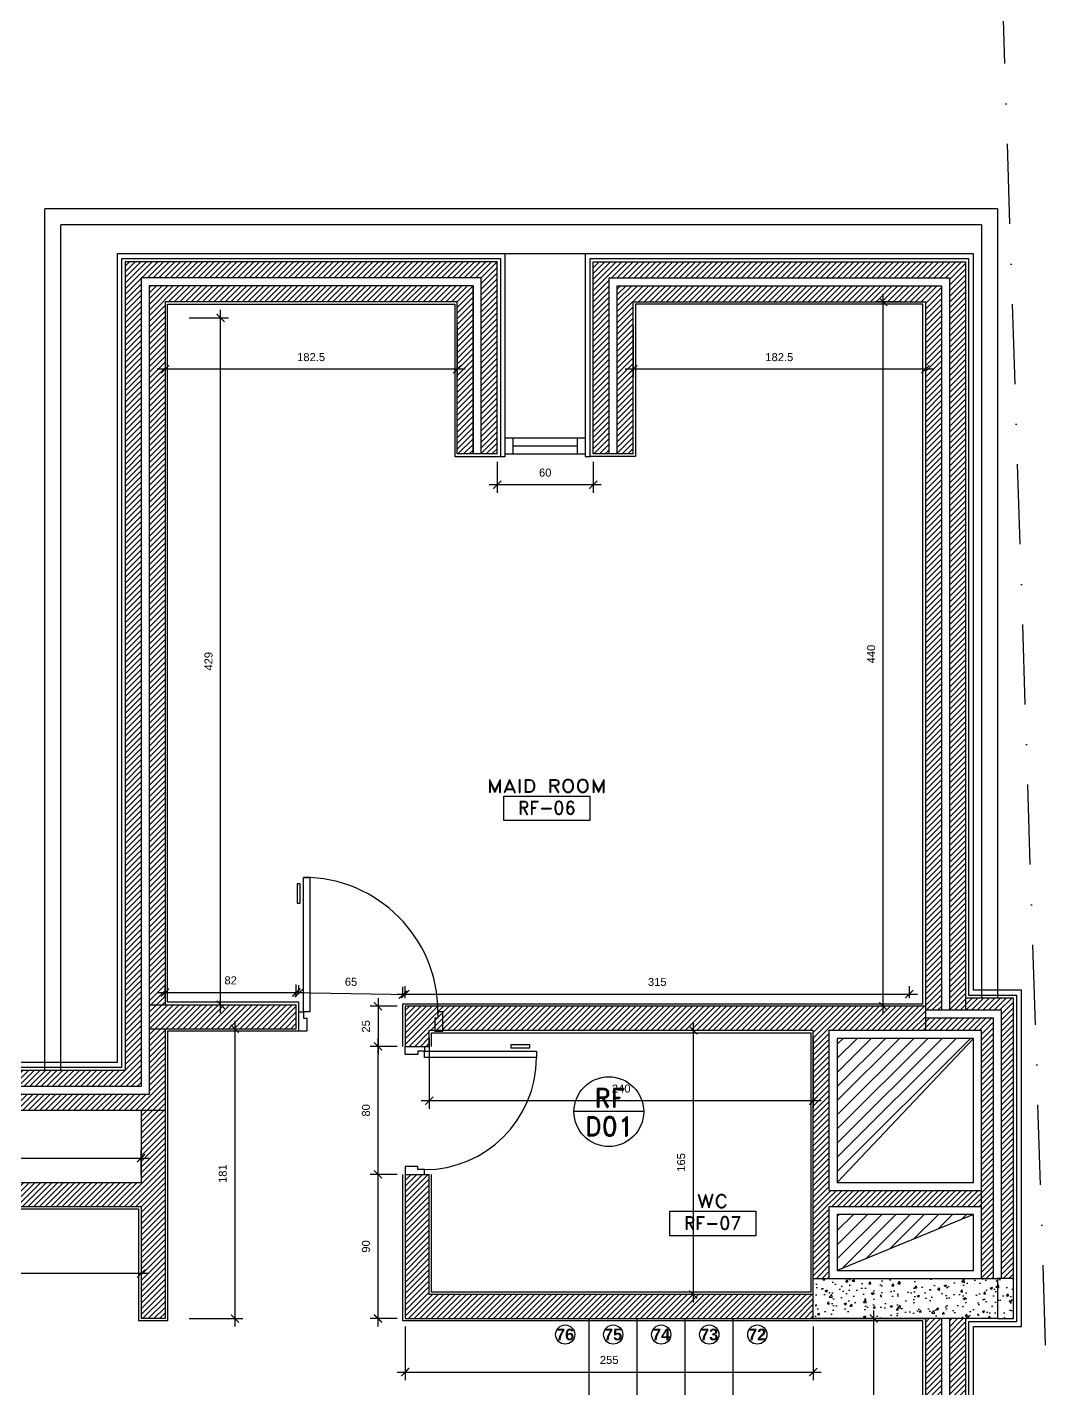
# Model space of a CAD drawing. Header units: centimetres. Extents: x 96271 to 179142, y 9855 to 112216.
# Drawn here: x 139900 to 140533, y 51826 to 52677 of the extents above; entities that cross this region are included whole.
import ezdxf
from ezdxf.enums import TextEntityAlignment as Align

# ---------------------------------------------------------------- set-up
doc = ezdxf.new("R2010")
doc.units = ezdxf.units.CM
doc.header["$LTSCALE"] = 100
doc.header["$MEASUREMENT"] = 0
doc.header["$PDSIZE"] = 0.2
doc.linetypes.add('DASHDOT', pattern=[1, 0.5, -0.25, 0, -0.25])
doc.layers.get('0').update_dxf_attribs({"linetype": 'CONTINUOUS'})
doc.layers.get('DEFPOINTS').update_dxf_attribs({"linetype": 'CONTINUOUS'})
for name, color, linetype in [('0-door', 7, 'CONTINUOUS'), ('1-door', 7, 'CONTINUOUS'), ('A-ANOTATION', 7, 'CONTINUOUS'), ('A-CLADDING', 53, 'CONTINUOUS'), ('A-Dim', 2, 'CONTINUOUS'), ('A-Dim CMU', 2, 'CONTINUOUS'), ('A-DOOR-ANOT', 111, 'CONTINUOUS'), ('A-Flor-Str', 3, 'CONTINUOUS'), ('A-Glass-Full', 140, 'CONTINUOUS'), ('A-Patt-CMU', 8, 'CONTINUOUS'), ('A-Patt-Strcr', 8, 'CONTINUOUS'), ('A-PLASTER', 51, 'CONTINUOUS'), ('A-Setback', 3, 'DASHDOT'), ('A-Shaft', 31, 'CONTINUOUS'), ('A-Wall-Full', 5, 'CONTINUOUS'), ('A-Wall-Prht', 2, 'CONTINUOUS'), ('A-Wall-Strctr', 6, 'CONTINUOUS'), ('HANDLES', 2, 'CONTINUOUS'), ('plan-stair steps nbr', 224, 'CONTINUOUS')]:
    doc.layers.add(name, color=color, linetype=linetype)
doc.styles.add('ARIAL', font='arialbd.ttf')
doc.styles.add('ROMAND', font='romand.shx', dxfattribs={"height": 10})
doc.styles.get("Standard").update_dxf_attribs({"font": 'arial.ttf'})
doc.dimstyles.new('1-50', dxfattribs={"dimtxt": 11.25, "dimasz": 5, "dimexe": 5, "dimexo": 5, "dimgap": 5, "dimtad": 1, "dimdec": 1, "dimrnd": 0.5, "dimzin": 12, "dimdsep": 46, "dimtxsty": 'Standard', "dimblk": 'ARCHTICK', "dimcen": 0.09, "dimdle": 5, "dimadec": 0, "dimazin": 3, "dimtfac": 1, "dimtdec": 1, "dimtix": 1, "dimtofl": 0, "dimtmove": 1, "dimatfit": 3, "dimfxl": 5, "dimtolj": 1, "dimtzin": 0, "dimarcsym": 0})

# ---------------------------------------------------------------- blocks, each defined once
blk = doc.blocks.new('Dl70-12')
at = {"color": 1}
for p, q in [((0.3, 8.1), (0.7, 8.1)), ((0.3, 1.1), (0.3, 8.1)), ((0.7, 8.1), (0.7, 1.1)), ((0, -0.1), (0, 1.1)), ((0, 1.1), (0.3, 1.1)), ((0.3, 1.1), (0.3, 0.7)), ((0.7, 1.1), (0.3, 1.1)), ((7.7, 1.1), (7.7, 0.7)), ((8, 1.1), (7.7, 1.1)), ((8, -0.1), (8, 1.1)), ((0.3, 0.7), (0.5, 0.7)), ((0.5, 0.7), (0.5, -0.1)), ((7.5, 0.7), (7.5, -0.1)), ((7.7, 0.7), (7.5, 0.7)), ((0.5, -0.1), (0, -0.1)), ((7.5, -0.1), (8, -0.1))]:
    blk.add_line(p, q, dxfattribs=at)
at = {"color": 7}
blk.add_arc((0.7, 1.1), 7, 0, 90, dxfattribs=at)
at = {"layer": 'HANDLES'}
blk.add_lwpolyline([(0.1, 7.7), (-0.1, 7.7), (-0.1, 6.5), (0.1, 6.5), (0.1, 7.7)], dxfattribs=at)
blk = doc.blocks.new('_ArchTick')
at = {"color": 0, "linetype": 'ByBlock', "const_width": 0.15}
blk.add_lwpolyline([(-0.5, -0.5), (0.5, 0.5)], dxfattribs=at)
blk = doc.blocks.new('*D910')
at = {"layer": 'A-Dim CMU', "color": 0, "lineweight": -2, "transparency": 16777216}
blk.add_line((140316.56, 52055.33), (140316.56, 51880.33), dxfattribs=at)
at = {"layer": 'DEFPOINTS', "color": 0, "transparency": 16777216}
for p in [(140316.56, 52050.33), (140316.56, 51885.33), (140316.56, 51885.33)]:
    blk.add_point(p, dxfattribs=at)
at = {"layer": 'A-Dim CMU', "color": 0, "lineweight": -2, "transparency": 16777216, "xscale": 5, "yscale": 5, "zscale": 5}
for p, rotation in [((140316.56, 52050.33), 90), ((140316.56, 51885.33), 270)]:
    blk.add_blockref('_ArchTick', p, dxfattribs=dict(at, rotation=rotation))
at = {"layer": 'A-Dim CMU', "color": 0, "transparency": 16777216, "insert": (140309.01, 51967.83), "char_height": 5, "attachment_point": 5, "rotation": 90}
blk.add_mtext('\\A1;165', dxfattribs=at)
blk = doc.blocks.new('*D911')
at = {"layer": 'A-Dim CMU', "color": 0, "lineweight": -2, "transparency": 16777216}
for p, q in [((140151.56, 52045.33), (140151.56, 52001.35)), ((140391.56, 52045.33), (140391.56, 52001.35)), ((140396.56, 52006.35), (140146.56, 52006.35))]:
    blk.add_line(p, q, dxfattribs=at)
at = {"layer": 'DEFPOINTS', "color": 0, "transparency": 16777216}
for p in [(140151.56, 52050.33), (140391.56, 52050.33), (140151.56, 52006.35)]:
    blk.add_point(p, dxfattribs=at)
at = {"layer": 'A-Dim CMU', "color": 0, "lineweight": -2, "transparency": 16777216, "xscale": 5, "yscale": 5, "zscale": 5, "rotation": 180}
blk.add_blockref('_ArchTick', (140151.56, 52006.35), dxfattribs=at)
at = {"layer": 'A-Dim CMU', "color": 0, "lineweight": -2, "transparency": 16777216, "xscale": 5, "yscale": 5, "zscale": 5}
blk.add_blockref('_ArchTick', (140391.56, 52006.35), dxfattribs=at)
at = {"layer": 'A-Dim CMU', "color": 0, "transparency": 16777216, "insert": (140271.56, 52013.9), "char_height": 5, "attachment_point": 5}
blk.add_mtext('\\A1;240', dxfattribs=at)
blk = doc.blocks.new('*D912')
at = {"layer": 'A-Dim CMU', "color": 0, "lineweight": -2, "transparency": 16777216}
for p, q in [((139986.56, 52490.33), (139986.56, 52458.2)), ((140169.06, 52490.33), (140169.06, 52458.2)), ((140174.06, 52463.2), (139981.56, 52463.2))]:
    blk.add_line(p, q, dxfattribs=at)
at = {"layer": 'DEFPOINTS', "color": 0, "transparency": 16777216}
for p in [(139986.56, 52495.33), (140169.06, 52495.33), (139986.56, 52463.2)]:
    blk.add_point(p, dxfattribs=at)
at = {"layer": 'A-Dim CMU', "color": 0, "lineweight": -2, "transparency": 16777216, "xscale": 5, "yscale": 5, "zscale": 5, "rotation": 180}
blk.add_blockref('_ArchTick', (139986.56, 52463.2), dxfattribs=at)
at = {"layer": 'A-Dim CMU', "color": 0, "lineweight": -2, "transparency": 16777216, "xscale": 5, "yscale": 5, "zscale": 5}
blk.add_blockref('_ArchTick', (140169.06, 52463.2), dxfattribs=at)
at = {"layer": 'A-Dim CMU', "color": 0, "transparency": 16777216, "insert": (140077.81, 52470.75), "char_height": 5, "attachment_point": 5}
blk.add_mtext('\\A1;182.5', dxfattribs=at)
blk = doc.blocks.new('*D913')
at = {"layer": 'A-Dim CMU', "color": 0, "lineweight": -2, "transparency": 16777216}
for p, q in [((140001.56, 52495.33), (140026.3, 52495.33)), ((140021.3, 52061.33), (140021.3, 52500.33)), ((140001.56, 52066.33), (140026.3, 52066.33))]:
    blk.add_line(p, q, dxfattribs=at)
at = {"layer": 'DEFPOINTS', "color": 0, "transparency": 16777216}
for p in [(139996.56, 52495.33), (140021.3, 52495.33), (139996.56, 52066.33)]:
    blk.add_point(p, dxfattribs=at)
at = {"layer": 'A-Dim CMU', "color": 0, "lineweight": -2, "transparency": 16777216, "xscale": 5, "yscale": 5, "zscale": 5}
for p, rotation in [((140021.3, 52495.33), 90), ((140021.3, 52066.33), 270)]:
    blk.add_blockref('_ArchTick', p, dxfattribs=dict(at, rotation=rotation))
at = {"layer": 'A-Dim CMU', "color": 0, "transparency": 16777216, "insert": (140013.75, 52280.83), "char_height": 5, "attachment_point": 5, "rotation": 90}
blk.add_mtext('\\A1;429', dxfattribs=at)
blk = doc.blocks.new('*D914')
at = {"layer": 'A-Dim CMU', "color": 0, "lineweight": -2, "transparency": 16777216}
for p, q in [((140279.06, 52490.33), (140279.06, 52458.2)), ((140461.56, 52490.33), (140461.56, 52458.2)), ((140466.56, 52463.2), (140274.06, 52463.2))]:
    blk.add_line(p, q, dxfattribs=at)
at = {"layer": 'DEFPOINTS', "color": 0, "transparency": 16777216}
for p in [(140279.06, 52495.33), (140461.56, 52495.33), (140279.06, 52463.2)]:
    blk.add_point(p, dxfattribs=at)
at = {"layer": 'A-Dim CMU', "color": 0, "lineweight": -2, "transparency": 16777216, "xscale": 5, "yscale": 5, "zscale": 5, "rotation": 180}
blk.add_blockref('_ArchTick', (140279.06, 52463.2), dxfattribs=at)
at = {"layer": 'A-Dim CMU', "color": 0, "lineweight": -2, "transparency": 16777216, "xscale": 5, "yscale": 5, "zscale": 5}
blk.add_blockref('_ArchTick', (140461.56, 52463.2), dxfattribs=at)
at = {"layer": 'A-Dim CMU', "color": 0, "transparency": 16777216, "insert": (140370.31, 52470.75), "char_height": 5, "attachment_point": 5}
blk.add_mtext('\\A1;182.5', dxfattribs=at)
blk = doc.blocks.new('DOOR NO')
blk.add_line((1261, 534), (661, 534))
blk.add_circle((961, 534), 300)
at = {"style": 'ROMAND'}
for tag, p in [('LEVEL', (969, 572)), ('DOOR', (966, 327))]:
    blk.add_attdef(tag, text='', height=162, dxfattribs=at).set_placement(p, align=Align.CENTER)
blk = doc.blocks.new('*D915')
at = {"layer": 'A-Dim CMU', "color": 0, "lineweight": -2, "transparency": 16777216}
for p, q in [((140136.56, 52070.33), (140136.56, 52077.97)), ((140451.56, 52070.33), (140451.56, 52077.97)), ((140131.56, 52072.97), (140456.56, 52072.97))]:
    blk.add_line(p, q, dxfattribs=at)
at = {"layer": 'DEFPOINTS', "color": 0, "transparency": 16777216}
for p in [(140451.56, 52072.97), (140136.56, 52065.33), (140451.56, 52065.33)]:
    blk.add_point(p, dxfattribs=at)
at = {"layer": 'A-Dim CMU', "color": 0, "lineweight": -2, "transparency": 16777216, "xscale": 5, "yscale": 5, "zscale": 5, "rotation": 180}
blk.add_blockref('_ArchTick', (140136.56, 52072.97), dxfattribs=at)
at = {"layer": 'A-Dim CMU', "color": 0, "lineweight": -2, "transparency": 16777216, "xscale": 5, "yscale": 5, "zscale": 5}
blk.add_blockref('_ArchTick', (140451.56, 52072.97), dxfattribs=at)
at = {"layer": 'A-Dim CMU', "color": 0, "transparency": 16777216, "insert": (140294.06, 52080.53), "char_height": 5, "attachment_point": 5}
blk.add_mtext('\\A1;315', dxfattribs=at)
blk = doc.blocks.new('*D916')
at = {"layer": 'A-Dim CMU', "color": 0, "lineweight": -2, "transparency": 16777216}
for p, q in [((140131.56, 51960.33), (140114.62, 51960.33)), ((140119.62, 51865.33), (140119.62, 51965.33)), ((140131.56, 51870.33), (140114.62, 51870.33))]:
    blk.add_line(p, q, dxfattribs=at)
at = {"layer": 'DEFPOINTS', "color": 0, "transparency": 16777216}
for p in [(140119.62, 51960.33), (140136.56, 51960.33), (140136.56, 51870.33)]:
    blk.add_point(p, dxfattribs=at)
at = {"layer": 'A-Dim CMU', "color": 0, "lineweight": -2, "transparency": 16777216, "xscale": 5, "yscale": 5, "zscale": 5}
for p, rotation in [((140119.62, 51960.33), 90), ((140119.62, 51870.33), 270)]:
    blk.add_blockref('_ArchTick', p, dxfattribs=dict(at, rotation=rotation))
at = {"layer": 'A-Dim CMU', "color": 0, "transparency": 16777216, "insert": (140112.07, 51915.33), "char_height": 5, "attachment_point": 5, "rotation": 90}
blk.add_mtext('\\A1;90', dxfattribs=at)
blk = doc.blocks.new('*D917')
at = {"layer": 'A-Dim CMU', "color": 0, "lineweight": -2, "transparency": 16777216}
for p, q in [((140136.56, 51865.33), (140136.56, 51831.9)), ((140391.56, 51865.33), (140391.56, 51831.9)), ((140131.56, 51836.9), (140396.56, 51836.9))]:
    blk.add_line(p, q, dxfattribs=at)
at = {"layer": 'DEFPOINTS', "color": 0, "transparency": 16777216}
for p in [(140136.56, 51870.33), (140391.56, 51870.33), (140391.56, 51836.9)]:
    blk.add_point(p, dxfattribs=at)
at = {"layer": 'A-Dim CMU', "color": 0, "lineweight": -2, "transparency": 16777216, "xscale": 5, "yscale": 5, "zscale": 5, "rotation": 180}
blk.add_blockref('_ArchTick', (140136.56, 51836.9), dxfattribs=at)
at = {"layer": 'A-Dim CMU', "color": 0, "lineweight": -2, "transparency": 16777216, "xscale": 5, "yscale": 5, "zscale": 5}
blk.add_blockref('_ArchTick', (140391.56, 51836.9), dxfattribs=at)
at = {"layer": 'A-Dim CMU', "color": 0, "transparency": 16777216, "insert": (140264.06, 51844.45), "char_height": 5, "attachment_point": 5}
blk.add_mtext('\\A1;255', dxfattribs=at)
blk = doc.blocks.new('*D919')
at = {"layer": 'A-Dim CMU', "color": 0, "lineweight": -2, "transparency": 16777216}
for p, q in [((140119.62, 51955.33), (140119.62, 52045.33)), ((140131.56, 52040.33), (140114.62, 52040.33)), ((140131.56, 51960.33), (140114.62, 51960.33))]:
    blk.add_line(p, q, dxfattribs=at)
at = {"layer": 'DEFPOINTS', "color": 0, "transparency": 16777216}
for p in [(140119.62, 52040.33), (140136.56, 52040.33), (140136.56, 51960.33)]:
    blk.add_point(p, dxfattribs=at)
at = {"layer": 'A-Dim CMU', "color": 0, "lineweight": -2, "transparency": 16777216, "xscale": 5, "yscale": 5, "zscale": 5}
for p, rotation in [((140119.62, 52040.33), 90), ((140119.62, 51960.33), 270)]:
    blk.add_blockref('_ArchTick', p, dxfattribs=dict(at, rotation=rotation))
at = {"layer": 'A-Dim CMU', "color": 0, "transparency": 16777216, "insert": (140112.07, 52000.33), "char_height": 5, "attachment_point": 5, "rotation": 90}
blk.add_mtext('\\A1;80', dxfattribs=at)
blk = doc.blocks.new('*D920')
at = {"layer": 'A-Dim CMU', "color": 0, "lineweight": -2, "transparency": 16777216}
for p, q in [((140119.62, 52070.33), (140119.62, 52035.33)), ((140131.56, 52065.33), (140114.62, 52065.33)), ((140131.56, 52040.33), (140114.62, 52040.33))]:
    blk.add_line(p, q, dxfattribs=at)
at = {"layer": 'DEFPOINTS', "color": 0, "transparency": 16777216}
for p in [(140136.56, 52065.33), (140119.62, 52040.33), (140136.56, 52040.33)]:
    blk.add_point(p, dxfattribs=at)
at = {"layer": 'A-Dim CMU', "color": 0, "lineweight": -2, "transparency": 16777216, "xscale": 5, "yscale": 5, "zscale": 5}
for p, rotation in [((140119.62, 52065.33), 90), ((140119.62, 52040.33), 270)]:
    blk.add_blockref('_ArchTick', p, dxfattribs=dict(at, rotation=rotation))
at = {"layer": 'A-Dim CMU', "color": 0, "transparency": 16777216, "insert": (140112.07, 52052.83), "char_height": 5, "attachment_point": 5, "rotation": 90}
blk.add_mtext('\\A1;25', dxfattribs=at)
blk = doc.blocks.new('*D921')
at = {"layer": 'A-Dim CMU', "color": 0, "lineweight": -2, "transparency": 16777216}
for p, q in [((140446.56, 52505.33), (140430.26, 52505.33)), ((140435.26, 52060.33), (140435.26, 52510.33)), ((140446.56, 52065.33), (140430.26, 52065.33))]:
    blk.add_line(p, q, dxfattribs=at)
at = {"layer": 'DEFPOINTS', "color": 0, "transparency": 16777216}
for p in [(140435.26, 52505.33), (140451.56, 52505.33), (140451.56, 52065.33)]:
    blk.add_point(p, dxfattribs=at)
at = {"layer": 'A-Dim CMU', "color": 0, "lineweight": -2, "transparency": 16777216, "xscale": 5, "yscale": 5, "zscale": 5}
for p, rotation in [((140435.26, 52505.33), 90), ((140435.26, 52065.33), 270)]:
    blk.add_blockref('_ArchTick', p, dxfattribs=dict(at, rotation=rotation))
at = {"layer": 'A-Dim CMU', "color": 0, "transparency": 16777216, "insert": (140427.71, 52285.33), "char_height": 5, "attachment_point": 5, "rotation": 90}
blk.add_mtext('\\A1;440', dxfattribs=at)
blk = doc.blocks.new('room tag')
at = {"color": 7}
blk.add_lwpolyline([(-571, 112), (613, 112), (613, -224), (-571, -224)], close=True, dxfattribs=at)
at = {"color": 30, "style": 'ROMAND', "width": 1.2}
blk.add_attdef('ROOM', text='', height=180, dxfattribs=at).set_placement((17, 162), align=Align.CENTER)
at = {"color": 2, "style": 'ROMAND'}
blk.add_attdef('ROOM.NO', text='', height=180, dxfattribs=at).set_placement((20, -140), align=Align.CENTER)
blk = doc.blocks.new('*D922')
at = {"layer": 'A-Dim', "color": 0, "lineweight": -2, "transparency": 16777216}
for p, q in [((140429.34, 51445.33), (140429.34, 51875.33)), ((140456.56, 51870.33), (140424.34, 51870.33)), ((140456.56, 51450.33), (140424.34, 51450.33))]:
    blk.add_line(p, q, dxfattribs=at)
at = {"layer": 'DEFPOINTS', "color": 0, "transparency": 16777216}
for p in [(140429.34, 51870.33), (140461.56, 51870.33), (140461.56, 51450.33)]:
    blk.add_point(p, dxfattribs=at)
at = {"layer": 'A-Dim', "color": 0, "lineweight": -2, "transparency": 16777216, "xscale": 5, "yscale": 5, "zscale": 5}
for p, rotation in [((140429.34, 51870.33), 90), ((140429.34, 51450.33), 270)]:
    blk.add_blockref('_ArchTick', p, dxfattribs=dict(at, rotation=rotation))
at = {"layer": 'A-Dim', "color": 0, "transparency": 16777216, "insert": (140421.79, 51660.33), "char_height": 5, "attachment_point": 5, "rotation": 90}
blk.add_mtext('\\A1;420', dxfattribs=at)
blk = doc.blocks.new('Dl80-12')
at = {"color": 1}
for p, q in [((0.3, 1.1), (0.3, 9.5)), ((0.3, 9.5), (0.7, 9.5)), ((0.7, 9.5), (0.7, 1.1)), ((0, -0.1), (0, 1.1)), ((0, 1.1), (0.3, 1.1)), ((0.3, 1.1), (0.3, 0.7)), ((0.7, 1.1), (0.3, 1.1)), ((8.7, 1.1), (8.7, 0.7)), ((9, 1.1), (8.7, 1.1)), ((9, -0.1), (9, 1.1)), ((0.3, 0.7), (0.5, 0.7)), ((0.5, 0.7), (0.5, -0.1)), ((8.7, 0.7), (8.5, 0.7)), ((8.5, 0.7), (8.5, -0.1)), ((0.5, -0.1), (0, -0.1)), ((8.5, -0.1), (9, -0.1))]:
    blk.add_line(p, q, dxfattribs=at)
at = {"color": 7}
blk.add_arc((0.3, 1.1), 8.4, 0, 90, dxfattribs=at)
at = {"layer": 'HANDLES'}
blk.add_lwpolyline([(0.1, 9.1), (-0.1, 9.1), (-0.1, 7.9), (0.1, 7.9), (0.1, 9.1)], dxfattribs=at)
blk = doc.blocks.new('*D934')
at = {"layer": 'A-Dim', "color": 0, "lineweight": -2, "transparency": 16777216}
blk.add_line((139976.56, 51898.35), (139746.56, 51898.35), dxfattribs=at)
at = {"layer": 'DEFPOINTS', "color": 0, "transparency": 16777216}
for p in [(139751.56, 51898.35), (139751.56, 51870.33), (139971.56, 51870.33)]:
    blk.add_point(p, dxfattribs=at)
at = {"layer": 'A-Dim', "color": 0, "lineweight": -2, "transparency": 16777216, "xscale": 5, "yscale": 5, "zscale": 5, "rotation": 180}
blk.add_blockref('_ArchTick', (139751.56, 51898.35), dxfattribs=at)
at = {"layer": 'A-Dim', "color": 0, "lineweight": -2, "transparency": 16777216, "xscale": 5, "yscale": 5, "zscale": 5}
blk.add_blockref('_ArchTick', (139971.56, 51898.35), dxfattribs=at)
at = {"layer": 'A-Dim', "color": 0, "transparency": 16777216, "insert": (139861.56, 51909.1), "char_height": 11.25, "attachment_point": 5}
blk.add_mtext('\\A1;220', dxfattribs=at)
blk = doc.blocks.new('*D936')
at = {"layer": 'A-Dim', "color": 0, "lineweight": -2, "transparency": 16777216}
for p, q in [((140194.06, 52405.31), (140194.06, 52386.09)), ((140254.06, 52405.31), (140254.06, 52386.09)), ((140259.06, 52391.09), (140189.06, 52391.09))]:
    blk.add_line(p, q, dxfattribs=at)
at = {"layer": 'DEFPOINTS', "color": 0, "transparency": 16777216}
for p in [(140194.06, 52410.31), (140254.06, 52410.31), (140194.06, 52391.09)]:
    blk.add_point(p, dxfattribs=at)
at = {"layer": 'A-Dim', "color": 0, "lineweight": -2, "transparency": 16777216, "xscale": 5, "yscale": 5, "zscale": 5, "rotation": 180}
blk.add_blockref('_ArchTick', (140194.06, 52391.09), dxfattribs=at)
at = {"layer": 'A-Dim', "color": 0, "lineweight": -2, "transparency": 16777216, "xscale": 5, "yscale": 5, "zscale": 5}
blk.add_blockref('_ArchTick', (140254.06, 52391.09), dxfattribs=at)
at = {"layer": 'A-Dim', "color": 0, "transparency": 16777216, "insert": (140224.06, 52398.64), "char_height": 5, "attachment_point": 5}
blk.add_mtext('\\A1;60', dxfattribs=at)
blk = doc.blocks.new('*D946')
at = {"layer": 'A-Dim CMU', "color": 0, "lineweight": -2, "transparency": 16777216}
for p, q in [((139751.56, 51960.33), (139751.56, 51975.49)), ((139971.56, 51960.33), (139971.56, 51975.49)), ((139746.56, 51970.49), (139976.56, 51970.49))]:
    blk.add_line(p, q, dxfattribs=at)
at = {"layer": 'DEFPOINTS', "color": 0, "transparency": 16777216}
for p in [(139971.56, 51970.49), (139751.56, 51955.33), (139971.56, 51955.33)]:
    blk.add_point(p, dxfattribs=at)
at = {"layer": 'A-Dim CMU', "color": 0, "lineweight": -2, "transparency": 16777216, "xscale": 5, "yscale": 5, "zscale": 5, "rotation": 180}
blk.add_blockref('_ArchTick', (139751.56, 51970.49), dxfattribs=at)
at = {"layer": 'A-Dim CMU', "color": 0, "lineweight": -2, "transparency": 16777216, "xscale": 5, "yscale": 5, "zscale": 5}
blk.add_blockref('_ArchTick', (139971.56, 51970.49), dxfattribs=at)
at = {"layer": 'A-Dim CMU', "color": 0, "transparency": 16777216, "insert": (139861.56, 51978.05), "char_height": 5, "attachment_point": 5}
blk.add_mtext('\\A1;220', dxfattribs=at)
blk = doc.blocks.new('*D956')
at = {"layer": 'A-Dim CMU', "color": 0, "lineweight": -2, "transparency": 16777216}
for p, q in [((140001.56, 52051.33), (140035.17, 52051.33)), ((140030.17, 52056.33), (140030.17, 51865.33)), ((140001.56, 51870.33), (140035.17, 51870.33))]:
    blk.add_line(p, q, dxfattribs=at)
at = {"layer": 'DEFPOINTS', "color": 0, "transparency": 16777216}
for p in [(139996.56, 52051.33), (139996.56, 51870.33), (140030.17, 51870.33)]:
    blk.add_point(p, dxfattribs=at)
at = {"layer": 'A-Dim CMU', "color": 0, "lineweight": -2, "transparency": 16777216, "xscale": 5, "yscale": 5, "zscale": 5}
for p, rotation in [((140030.17, 52051.33), 90), ((140030.17, 51870.33), 270)]:
    blk.add_blockref('_ArchTick', p, dxfattribs=dict(at, rotation=rotation))
at = {"layer": 'A-Dim CMU', "color": 0, "transparency": 16777216, "insert": (140022.61, 51960.83), "char_height": 5, "attachment_point": 5, "rotation": 90}
blk.add_mtext('\\A1;181', dxfattribs=at)
blk = doc.blocks.new('*D957')
at = {"layer": 'A-Dim CMU', "color": 0, "lineweight": -2, "transparency": 16777216}
for p, q in [((140070.14, 52072.83), (140070.22, 52078.57)), ((140135.14, 52071.83), (140135.22, 52077.57)), ((140140.15, 52072.5), (140065.15, 52073.65))]:
    blk.add_line(p, q, dxfattribs=at)
at = {"layer": 'DEFPOINTS', "color": 0, "transparency": 16777216}
for p in [(140070.15, 52073.57), (140070.06, 52067.83), (140135.06, 52066.83)]:
    blk.add_point(p, dxfattribs=at)
at = {"layer": 'A-Dim CMU', "color": 0, "lineweight": -2, "transparency": 16777216, "xscale": 5, "yscale": 5, "zscale": 5}
for p, rotation in [((140070.15, 52073.57), 179.1185960034179), ((140135.15, 52072.57), 359.1185960034179)]:
    blk.add_blockref('_ArchTick', p, dxfattribs=dict(at, rotation=rotation))
at = {"layer": 'A-Dim CMU', "color": 0, "transparency": 16777216, "insert": (140102.76, 52080.62), "char_height": 5, "attachment_point": 5, "rotation": 359.1186}
blk.add_mtext('\\A1;65', dxfattribs=at)
blk = doc.blocks.new('*D958')
at = {"layer": 'A-Dim CMU', "color": 0, "lineweight": -2, "transparency": 16777216}
for p, q in [((139986.56, 52071.33), (139986.56, 52078.93)), ((140068.56, 52071.33), (140068.56, 52078.93)), ((139981.56, 52073.93), (140073.56, 52073.93))]:
    blk.add_line(p, q, dxfattribs=at)
at = {"layer": 'DEFPOINTS', "color": 0, "transparency": 16777216}
for p in [(140068.56, 52073.93), (139986.56, 52066.33), (140068.56, 52066.33)]:
    blk.add_point(p, dxfattribs=at)
at = {"layer": 'A-Dim CMU', "color": 0, "lineweight": -2, "transparency": 16777216, "xscale": 5, "yscale": 5, "zscale": 5, "rotation": 180}
blk.add_blockref('_ArchTick', (139986.56, 52073.93), dxfattribs=at)
at = {"layer": 'A-Dim CMU', "color": 0, "lineweight": -2, "transparency": 16777216, "xscale": 5, "yscale": 5, "zscale": 5}
blk.add_blockref('_ArchTick', (140068.56, 52073.93), dxfattribs=at)
at = {"layer": 'A-Dim CMU', "color": 0, "transparency": 16777216, "insert": (140027.56, 52081.49), "char_height": 5, "attachment_point": 5}
blk.add_mtext('\\A1;82', dxfattribs=at)

msp = doc.modelspace()

# ---------------------------------------------------------------- hatches: boundary and pattern name
at = {"layer": 'A-Patt-CMU'}
h = msp.add_hatch(dxfattribs=at)
h.set_pattern_fill('ANSI31', color=256, scale=20, angle=180)
h.set_pattern_definition([(225, (149663.1543, 69378.0145), (1.76776695, -1.76776695), [])])
h.paths.add_polyline_path([(139986.559, 52051.329), (139976.559, 52051.329), (139976.559, 52010.329), (139746.559, 52010.329), (139746.559, 52120.329), (139429.059, 52120.329), (139429.059, 52110.329), (139736.559, 52110.329), (139736.559, 52000.329), (139986.559, 52000.329)])
h.paths.add_polyline_path([(139986.559, 52505.329), (140169.059, 52505.329), (140169.059, 52410.306), (140179.059, 52410.306), (140179.059, 52515.329), (139976.559, 52515.329), (139976.559, 52066.329), (139986.559, 52066.329)], flags=17)
h.paths.add_polyline_path([(140068.559, 52066.329), (139976.559, 52066.329), (139976.559, 52051.329), (139986.559, 52051.329), (140068.559, 52051.329)], flags=17)
h.paths.add_polyline_path([(140486.559, 52530.329), (140254.059, 52530.329), (140254.059, 52410.306), (140264.059, 52410.306), (140264.059, 52520.329), (140476.559, 52520.329), (140476.559, 52062.829), (140486.559, 52062.829)])
h.paths.add_polyline_path([(140471.559, 52515.329), (140269.059, 52515.329), (140269.059, 52410.306), (140279.059, 52410.306), (140279.059, 52505.329), (140461.559, 52505.329), (140461.559, 52062.829), (140471.559, 52062.829)], flags=17)
h.paths.add_polyline_path([(140194.059, 52530.329), (139961.559, 52530.329), (139961.559, 52025.329), (139761.559, 52025.329), (139761.559, 52135.329), (139429.059, 52135.329), (139429.059, 52125.329), (139751.559, 52125.329), (139751.559, 52015.329), (139971.559, 52015.329), (139971.559, 52520.329), (140184.059, 52520.329), (140184.059, 52410.306), (140194.059, 52410.306)])
h.paths.add_polyline_path([(140516.559, 52070.329), (140486.559, 52070.329), (140486.559, 52062.829), (140509.059, 52062.829), (140509.059, 51895.329), (140516.559, 51895.329)])
h.paths.add_polyline_path([(140504.059, 52057.829), (140461.559, 52057.829), (140461.559, 52050.329), (140496.559, 52050.329), (140496.559, 51895.329), (140504.059, 51895.329)])
h.paths.add_polyline_path([(140461.559, 52057.829), (140461.559, 52065.329), (140136.559, 52065.329), (140136.559, 52040.329), (140151.559, 52040.329), (140151.559, 52050.329), (140391.559, 52050.329), (140391.559, 51895.329), (140401.559, 51895.329), (140401.559, 51940.329), (140496.559, 51940.329), (140496.559, 51950.329), (140401.559, 51950.329), (140401.559, 52050.329), (140461.559, 52050.329)])
h.paths.add_polyline_path([(140391.559, 51885.329), (140151.559, 51885.329), (140151.559, 51960.329), (140136.559, 51960.329), (140136.559, 51870.329), (140391.559, 51870.329)])
h.paths.add_polyline_path([(139986.559, 52000.329), (139971.559, 52000.329), (139971.559, 51955.329), (139751.559, 51955.329), (139751.559, 52000.329), (139736.559, 52000.329), (139736.559, 51850.329), (139751.559, 51850.329), (139751.559, 51940.329), (139971.559, 51940.329), (139971.559, 51870.329), (139986.559, 51870.329)])
h.paths.add_polyline_path([(139751.559, 51760.329), (139736.559, 51760.329), (139736.559, 51750.329), (139161.559, 51750.329), (139161.559, 51610.329), (139011.559, 51610.329), (139011.559, 51920.329), (139161.559, 51920.329), (139161.559, 51830.329), (139176.559, 51830.329), (139176.559, 51945.329), (139161.559, 51945.329), (139161.559, 51935.329), (138996.559, 51935.329), (138996.559, 51360.329), (139011.559, 51360.329), (139011.559, 51595.329), (139161.559, 51595.329), (139161.559, 51535.329), (139176.559, 51535.329), (139176.559, 51735.329), (139736.559, 51735.329), (139736.559, 51720.329), (139751.559, 51720.329)])
h.paths.add_polyline_path([(139189.059, 52120.329), (139176.559, 52120.329), (139176.559, 52110.329), (139189.059, 52110.329)], flags=17)
h.paths.add_polyline_path([(139189.059, 52135.329), (138876.559, 52135.329), (138876.559, 51335.329), (139189.059, 51335.329), (139189.059, 51345.329), (138886.559, 51345.329), (138886.559, 52125.329), (139189.059, 52125.329)])
h.paths.add_polyline_path([(139161.559, 52120.329), (138891.559, 52120.329), (138891.559, 51350.329), (139161.559, 51350.329), (139161.559, 51360.329), (138901.559, 51360.329), (138901.559, 52110.329), (139161.559, 52110.329)], flags=17)
h.paths.add_polyline_path([(139176.559, 52120.329), (139161.559, 52120.329), (139161.559, 52110.329), (139161.559, 52025.329), (139176.559, 52025.329)], flags=17)
h.paths.add_polyline_path([(139176.559, 51455.329), (139161.559, 51455.329), (139161.559, 51350.329), (139176.559, 51350.329)], flags=17)
h.paths.add_polyline_path([(139189.059, 51360.329), (139176.559, 51360.329), (139176.559, 51350.329), (139189.059, 51350.329)], flags=17)
h.paths.add_polyline_path([(139746.559, 51475.329), (139966.559, 51475.329), (139966.559, 51460.329), (139976.559, 51460.329), (139976.559, 51485.329), (139736.559, 51485.329), (139736.559, 51360.329), (139429.059, 51360.329), (139429.059, 51350.329), (139746.559, 51350.329)])
h.paths.add_polyline_path([(139761.559, 51460.329), (139961.559, 51460.329), (139961.559, 51470.329), (139751.559, 51470.329), (139751.559, 51345.329), (139429.059, 51345.329), (139429.059, 51335.329), (139761.559, 51335.329)])
h.paths.add_polyline_path([(139751.559, 51630.329), (139736.559, 51630.329), (139736.559, 51485.329), (139751.559, 51485.329)], flags=17)
h.paths.add_polyline_path([(140231.559, 51435.329), (140221.559, 51435.329), (140221.559, 51285.329), (140161.559, 51285.329), (140161.559, 51275.329), (140231.559, 51275.329)])
h.paths.add_polyline_path([(140486.559, 51870.329), (140476.559, 51870.329), (140476.559, 51435.329), (140231.559, 51435.329), (140231.559, 51425.329), (140486.559, 51425.329)])
h.paths.add_polyline_path([(140471.559, 51870.329), (140461.559, 51870.329), (140461.559, 51450.329), (140161.559, 51450.329), (140161.559, 51440.329), (140471.559, 51440.329)])
h.paths.add_polyline_path([(140221.559, 51435.329), (140161.559, 51435.329), (140161.559, 51425.329), (140221.559, 51425.329)], flags=17)
at = {"layer": 'A-Patt-Strcr'}
h = msp.add_hatch(dxfattribs=at)
h.set_pattern_fill('AR-CONC', color=256, scale=2)
h.set_pattern_definition([(50, (149663.154, 69378.014), (14.345204, -1.255043), [1.5, -16.5]), (355, (149663.154, 69378.014), (-2.775027, 15.043843), [1.2, -13.2]), (100.451444, (149664.35, 69377.91), (11.570177, 13.7888), [1.274804, -14.022842]), (46.1842, (149663.154, 69382.014), (21.344827, -3.310386), [2.25, -24.75]), (96.63564, (149664.933, 69381.739), (18.69324, 19.482372), [1.912207, -21.034275]), (351.18416, (149663.154, 69382.014), (18.69324, 19.482372), [1.8, -19.8]), (21, (149665.154, 69381.014), (11.938141, -8.052378), [1.5, -16.5]), (326, (149665.154, 69381.014), (4.866307, 14.503001), [1.2, -13.2]), (71.451445, (149666.149, 69380.343), (16.804448, 6.450623), [1.274804, -14.022842]), (37.5, (149663.154, 69378.0145), (0.2431971, 6.6578771), [0, -13.04, 0, -13.4, 0, -13.25]), (7.5, (149663.154, 69378.0145), (5.2613907, 7.8882342), [0, -7.64, 0, -12.74, 0, -5.05]), (327.5, (149658.694, 69378.0145), (10.6764487, -0.4510974), [0, -5, 0, -15.6, 0, -20.7]), (317.5, (149656.694, 69378.0145), (11.6637234, 2.0020996), [0, -6.5, 0, -10.36, 0, -14.7])])
h.paths.add_polyline_path([(140506.559, 51895.329), (140391.559, 51895.329), (140391.559, 51870.329), (140506.559, 51870.329)])
h.paths.add_polyline_path([(140516.559, 51895.329), (140506.559, 51895.329), (140506.559, 51870.329), (140516.559, 51870.329)])
at = {"layer": 'A-Shaft'}
h = msp.add_hatch(dxfattribs=at)
h.set_pattern_fill('ANSI31', color=256, scale=50)
h.set_pattern_definition([(45, (8537.719, -27784.0245), (-4.41941738, 4.41941738), [])])
h.paths.add_polyline_path([(140406.559, 51955.329), (140491.559, 52045.329), (140406.559, 52045.329)])
h = msp.add_hatch(dxfattribs=at)
h.set_pattern_fill('ANSI31', color=256, scale=50)
h.set_pattern_definition([(45, (8517.719, -27894.0245), (-4.41941738, 4.41941738), [])])
h.paths.add_polyline_path([(140406.559, 51900.329), (140491.559, 51935.329), (140406.559, 51935.329)])

# ---------------------------------------------------------------- linework, layer by layer
at = {"layer": 'A-CLADDING'}
for points in [[(139763.559, 52137.329), (139763.559, 52027.329), (139959.559, 52027.329), (139959.559, 52532.329), (140196.059, 52532.329), (140196.059, 52408.806), (140199.059, 52408.806), (140199.059, 52535.329), (139956.559, 52535.329), (139956.559, 52030.329), (139766.559, 52030.329), (139766.559, 52300.329), (138871.559, 52300.329), (138871.559, 51330.329), (139194.059, 51330.329), (139194.059, 51361.829), (139191.059, 51361.829), (139191.059, 51333.329), (138874.559, 51333.329), (138874.559, 52297.329), (139763.559, 52297.329), (139763.559, 52140.329)], [(139761.559, 51455.329), (139956.559, 51455.329), (139956.559, 51270.329), (140236.559, 51270.329), (140236.559, 51420.329), (140491.559, 51420.329), (140491.559, 51865.329), (140521.559, 51865.329), (140521.559, 52075.329), (140491.559, 52075.329), (140491.559, 52535.329), (140249.059, 52535.329), (140249.059, 52408.806)], [(140249.059, 52408.806), (140252.059, 52408.806), (140252.059, 52532.329), (140488.559, 52532.329), (140488.559, 52072.329), (140518.559, 52072.329), (140518.559, 51868.329), (140488.559, 51868.329), (140488.559, 51423.329), (140233.559, 51423.329), (140233.559, 51273.329), (139959.559, 51273.329), (139959.559, 51458.329), (139761.559, 51458.329)]]:
    msp.add_lwpolyline(points, dxfattribs=at)
at = {"layer": 'A-Flor-Str'}
for p, q in [((140251.559, 51750.329), (140251.559, 51870.329)), ((140281.559, 51750.329), (140281.559, 51870.329)), ((140311.559, 51750.329), (140311.559, 51870.329)), ((140341.559, 51750.329), (140341.559, 51870.329))]:
    msp.add_line(p, q, dxfattribs=at)
at = {"layer": 'A-Glass-Full'}
for p, q in [((140199.059, 52420.306), (140249.059, 52420.306)), ((140204.059, 52410.306), (140204.059, 52420.306)), ((140244.059, 52420.306), (140244.059, 52410.306)), ((140199.059, 52410.306), (140249.059, 52410.306)), ((140204.059, 52415.306), (140244.059, 52415.306))]:
    msp.add_line(p, q, dxfattribs=at)
at = {"layer": 'A-PLASTER'}
for p, q in [((140070.059, 52049.829), (140070.059, 52067.829)), ((139970.059, 51938.829), (139970.059, 51868.829)), ((139988.059, 51868.829), (139970.059, 51868.829))]:
    msp.add_line(p, q, dxfattribs=at)
for points in [[(140070.059, 52067.829), (139988.059, 52067.829), (139988.059, 52503.829), (140167.559, 52503.829), (140167.559, 52408.806), (140196.059, 52408.806)], [(140135.059, 52040.329), (140135.059, 52066.829), (140460.059, 52066.829), (140460.059, 52503.829), (140280.559, 52503.829), (140280.559, 52408.806), (140252.059, 52408.806)], [(140070.059, 52049.829), (139988.059, 52049.829), (139988.059, 51868.829)], [(140153.059, 52040.329), (140153.059, 52048.829), (140390.059, 52048.829), (140390.059, 51886.829), (140153.059, 51886.829), (140153.059, 51960.329)], [(139753.059, 51630.329), (139753.059, 51486.829), (139978.059, 51486.829), (139978.059, 51431.829), (139988.059, 51431.829), (139988.059, 51301.829), (140135.059, 51301.829), (140135.059, 51431.829), (140145.059, 51431.829), (140145.059, 51461.829), (140163.059, 51461.829), (140163.059, 51451.829), (140460.059, 51451.829), (140460.059, 51868.829), (140135.059, 51868.829), (140135.059, 51960.329)], [(139753.059, 51850.329), (139753.059, 51938.829), (139970.059, 51938.829)]]:
    msp.add_lwpolyline(points, dxfattribs=at)
at = {"layer": 'A-Setback'}
msp.add_lwpolyline([(140559.009, 51153.336), (140410.95, 55800.674), (139618.405, 56606.045), (139624.608, 56644.996), (138745.22, 56680.475), (137970.463, 56711.734), (137582.107, 56353.135), (137469.619, 50671.512), (137649.878, 50654.841), (139847.419, 51155.283)], close=True, dxfattribs=at)
at = {"layer": 'A-Shaft'}
for p, q in [((140491.559, 52045.329), (140406.559, 51955.329)), ((140491.559, 51935.329), (140406.559, 51900.329))]:
    msp.add_line(p, q, dxfattribs=at)
for points in [[(140491.559, 52045.329), (140406.559, 52045.329), (140406.559, 51955.329), (140491.559, 51955.329)], [(140491.559, 51935.329), (140406.559, 51935.329), (140406.559, 51900.329), (140491.559, 51900.329)]]:
    msp.add_lwpolyline(points, close=True, dxfattribs=at)
at = {"layer": 'A-Wall-Full'}
for p, q in [((140194.059, 52410.306), (140169.059, 52410.306)), ((140279.059, 52410.306), (140254.059, 52410.306)), ((139976.559, 52066.329), (140068.559, 52066.329)), ((140068.559, 52051.329), (140068.559, 52066.329)), ((139976.559, 52051.329), (140068.559, 52051.329)), ((140151.559, 52050.329), (140391.559, 52050.329)), ((140151.559, 52040.329), (140151.559, 52050.329)), ((140391.559, 51895.329), (140391.559, 52050.329)), ((140401.559, 52050.329), (140496.559, 52050.329)), ((140401.559, 51950.329), (140401.559, 52050.329)), ((140496.559, 51895.329), (140496.559, 52050.329)), ((140136.559, 52040.329), (140151.559, 52040.329)), ((139971.559, 52000.329), (139971.559, 51955.329)), ((139986.559, 52000.329), (139986.559, 51870.329)), ((140136.559, 51960.329), (140151.559, 51960.329)), ((140151.559, 51885.329), (140151.559, 51960.329)), ((139751.559, 51955.329), (139971.559, 51955.329)), ((140401.559, 51950.329), (140496.559, 51950.329)), ((139751.559, 51940.329), (139971.559, 51940.329)), ((139971.559, 51940.329), (139971.559, 51870.329)), ((140401.559, 51895.329), (140401.559, 51940.329)), ((140401.559, 51940.329), (140496.559, 51940.329)), ((139986.559, 51870.329), (139971.559, 51870.329))]:
    msp.add_line(p, q, dxfattribs=at)
for points in [[(140194.059, 52410.306), (140194.059, 52530.329), (139961.559, 52530.329), (139961.559, 52025.329), (139761.559, 52025.329), (139761.559, 52135.329), (139429.059, 52135.329)], [(140254.059, 52410.306), (140254.059, 52530.329), (140486.559, 52530.329), (140486.559, 52062.829)], [(140184.059, 52410.306), (140184.059, 52520.329), (139971.559, 52520.329), (139971.559, 52015.329), (139751.559, 52015.329), (139751.559, 52125.329), (139429.059, 52125.329)], [(140264.059, 52410.306), (140264.059, 52520.329), (140476.559, 52520.329), (140476.559, 52062.829)], [(140179.059, 52410.306), (140179.059, 52515.329), (139976.559, 52515.329), (139976.559, 52010.329), (139746.559, 52010.329), (139746.559, 52120.329), (139429.059, 52120.329)], [(140269.059, 52410.306), (140269.059, 52515.329), (140471.559, 52515.329), (140471.559, 52062.829)], [(140169.059, 52410.306), (140169.059, 52505.329), (139986.559, 52505.329), (139986.559, 52066.329)], [(140279.059, 52410.306), (140279.059, 52505.329), (140461.559, 52505.329), (140461.559, 52050.329)], [(139986.559, 52051.329), (139986.559, 52000.329), (139736.559, 52000.329), (139736.559, 52110.329), (139429.059, 52110.329), (139429.059, 52135.329)], [(140516.559, 51895.329), (140516.559, 52070.329), (140486.559, 52070.329)], [(140461.559, 52065.329), (140136.559, 52065.329), (140136.559, 52040.329)], [(140509.059, 51895.329), (140509.059, 52062.829), (140461.559, 52062.829)], [(140504.059, 51895.329), (140504.059, 52057.829), (140461.559, 52057.829)], [(140136.559, 51960.329), (140136.559, 51870.329), (140461.559, 51870.329)], [(140391.559, 51885.329), (140151.559, 51885.329)], [(140461.559, 51870.329), (140461.559, 51450.329), (140161.559, 51450.329)], [(140471.559, 51870.329), (140471.559, 51440.329), (140161.559, 51440.329)], [(140476.559, 51870.329), (140476.559, 51435.329), (140161.559, 51435.329)], [(140486.559, 51870.329), (140486.559, 51425.329), (140231.559, 51425.329)]]:
    msp.add_lwpolyline(points, dxfattribs=at)
at = {"layer": 'A-Wall-Prht'}
for p, q in [((139911.559, 52025.329), (139911.559, 52563.329)), ((140506.559, 52563.329), (139911.559, 52563.329)), ((140506.559, 52563.329), (140506.559, 52070.329)), ((139921.559, 52025.329), (139921.559, 52553.329)), ((140496.559, 52553.329), (139921.559, 52553.329)), ((140496.559, 52553.329), (140496.559, 52070.329)), ((140249.059, 52535.329), (140199.059, 52535.329))]:
    msp.add_line(p, q, dxfattribs=at)
at = {"layer": 'A-Wall-Strctr'}
msp.add_line((140179.059, 52515.329), (140179.059, 52410.306), dxfattribs=at)
msp.add_lwpolyline([(140506.559, 51870.329), (140391.559, 51870.329), (140391.559, 51895.329), (140506.559, 51895.329)], close=True, dxfattribs=at)
msp.add_lwpolyline([(140506.559, 51870.329), (140516.559, 51870.329), (140516.559, 51895.329), (140506.559, 51895.329)], dxfattribs=at)
at = {"layer": 'plan-stair steps nbr'}
for centre in [(140236.559, 51860.329), (140266.559, 51860.329), (140296.559, 51860.329), (140326.559, 51860.329), (140356.559, 51860.329)]:
    msp.add_circle(centre, 6.006, dxfattribs=at)

# ---------------------------------------------------------------- block references
at = {"layer": '0-door', "xscale": 10, "yscale": 10, "zscale": 10}
msp.add_blockref('Dl80-12', (140070.059, 52050.829), dxfattribs=at)
at = {"layer": '1-door', "xscale": 10, "yscale": 10, "zscale": 10, "rotation": 270.0000000000002}
msp.add_blockref('Dl70-12', (140137.559, 52040.329), dxfattribs=at)
at = {"layer": 'A-ANOTATION', "xscale": 0.04537499999983652, "yscale": 0.04537499999983652, "zscale": 0.04537499999983652}
for p, values in [((140224.184, 52191.537), {'ROOM': 'MAID ROOM', 'ROOM.NO': 'RF-06'}), ((140327.819, 51932.215), {'ROOM': 'WC', 'ROOM.NO': 'RF-07'})]:
    msp.add_blockref('room tag', p, dxfattribs=at).add_auto_attribs(values)
at = {"layer": 'A-DOOR-ANOT', "xscale": 0.07259999999973843, "yscale": 0.07259999999973843, "zscale": 0.07259999999973843}
msp.add_blockref('DOOR NO', (140194.043, 51960.764), dxfattribs=at).add_auto_attribs({'LEVEL': 'RF', 'DOOR': 'D01'})
msp.add_blockref('DOOR NO', (140194.043, 51960.764), dxfattribs=at).add_auto_attribs({'LEVEL': 'RF', 'DOOR': 'D01'})

# ---------------------------------------------------------------- texts
at = {"layer": 'plan-stair steps nbr', "char_height": 7.28, "attachment_point": 1, "style": 'ARIAL'}
for s, insert in [('76', (140230.83, 51863.998)), ('75', (140260.83, 51863.998)), ('74', (140290.83, 51863.998)), ('73', (140320.83, 51863.998)), ('72', (140350.83, 51863.998))]:
    msp.add_mtext_dynamic_manual_height_columns(s, width=7.28, gutter_width=0.35, heights=[0], dxfattribs=dict(at, insert=insert))

# ---------------------------------------------------------------- dimensions: what is measured, and where the dimension line sits
at = {"layer": 'A-Dim'}
for p1, p2, distance, override, picture, middle in [((140254.059, 52410.306), (140194.059, 52410.306), 19.221, {"dimtxt": 5}, '*D936', (140224.059, 52398.638)), ((139971.559, 51870.329), (139751.559, 51870.329), -28.024, {"dimse1": 1, "dimse2": 1}, '*D934', (139861.559, 51909.097)), ((140461.559, 51450.329), (140461.559, 51870.329), 32.221, {"dimtxt": 5}, '*D922', (140421.785, 51660.329))]:
    dim = msp.add_aligned_dim(p1=p1, p2=p2, distance=distance, dimstyle='1-50', override=override, dxfattribs=at)
    dim.commit()
    dim.dimension.update_dxf_attribs({"geometry": picture, "text_midpoint": middle})
at = {"layer": 'A-Dim CMU'}
for p1, p2, distance, picture, middle in [((140451.559, 52065.329), (140451.559, 52505.329), 16.296, '*D921', (140427.71, 52285.329)), ((140169.059, 52495.329), (139986.559, 52495.329), 32.128, '*D912', (140077.809, 52470.754)), ((139996.559, 52066.329), (139996.559, 52495.329), -24.744, '*D913', (140013.751, 52280.829)), ((140461.559, 52495.329), (140279.059, 52495.329), 32.128, '*D914', (140370.309, 52470.754)), ((139986.559, 52066.329), (140068.559, 52066.329), 7.605, '*D958', (140027.559, 52081.487)), ((140135.059, 52066.829), (140070.059, 52067.829), -5.744, '*D957', (140102.764, 52080.624)), ((140136.559, 52065.329), (140451.559, 52065.329), 7.645, '*D915', (140294.059, 52080.529)), ((140136.559, 52065.329), (140136.559, 52040.329), -16.941, '*D920', (140112.065, 52052.829)), ((139996.559, 52051.329), (139996.559, 51870.329), 33.607, '*D956', (140022.614, 51960.829)), ((140316.559, 52050.329), (140316.559, 51885.329), 0, '*D910', (140309.007, 51967.829)), ((140136.559, 51960.329), (140136.559, 52040.329), 16.941, '*D919', (140112.065, 52000.329)), ((140391.559, 52050.329), (140151.559, 52050.329), 43.979, '*D911', (140271.559, 52013.903)), ((139751.559, 51955.329), (139971.559, 51955.329), 15.165, '*D946', (139861.559, 51978.047)), ((140136.559, 51870.329), (140136.559, 51960.329), 16.941, '*D916', (140112.065, 51915.329)), ((140136.559, 51870.329), (140391.559, 51870.329), -33.433, '*D917', (140264.059, 51844.449))]:
    dim = msp.add_aligned_dim(p1=p1, p2=p2, distance=distance, dimstyle='1-50', override={"dimtxt": 5}, dxfattribs=at)
    dim.commit()
    dim.dimension.update_dxf_attribs({"geometry": picture, "text_midpoint": middle})

doc.saveas('drawing.dxf')
